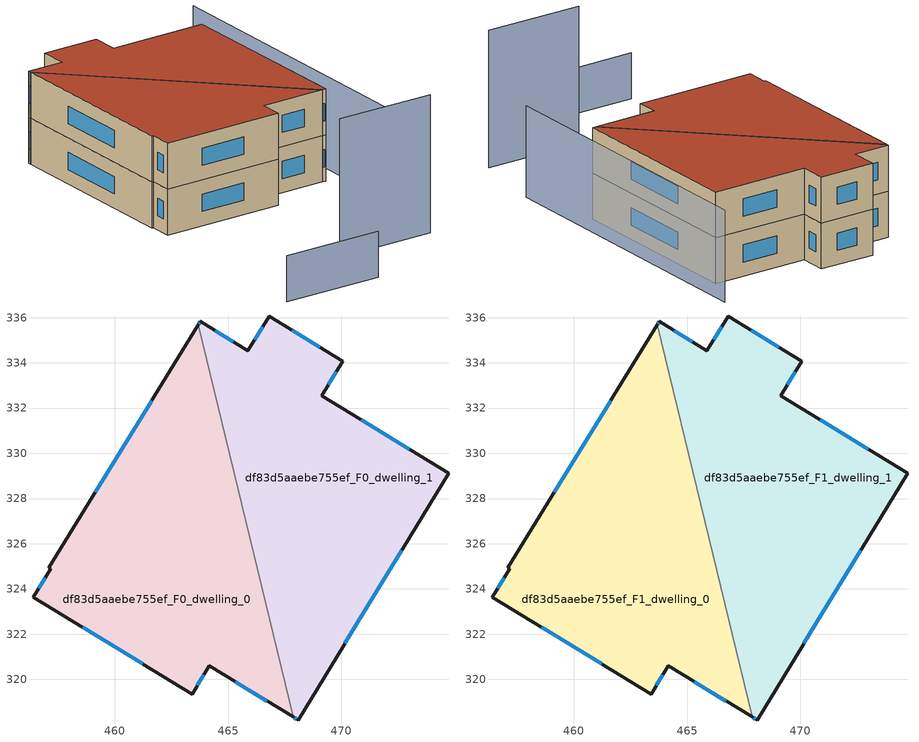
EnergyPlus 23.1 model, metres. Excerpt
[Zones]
df83d5aaebe755ef_F0_dwelling_0
 floor ground (EU_floor_Construction): 463.68,335.68 467.88,318.34 464.17,320.6 463.41,319.35 456.39,323.64 457.15,324.89 457.07,324.94 z0
 wall outside (EU_wall_Construction): 463.68,335.68 457.07,324.94 457.15,324.89 456.39,323.64 463.41,319.35 464.17,320.6 467.88,318.34 z0:3
 wall to df83d5aaebe755ef_F0_dwelling_1 (EU_wall_Construction): 467.88,318.34 463.68,335.68 z0:3
 window (EU_Window_Construction): 461.62,332.33 459.13,328.29 / 465.33,319.9 466.72,319.04 / 463.65,319.74 463.93,320.21 / 458.57,322.3 461.22,320.69 / 456.91,324.5 456.62,324.03 z0.93:2.07
df83d5aaebe755ef_F0_dwelling_1
 floor ground (EU_floor_Construction): 470.08,334.08 469.15,332.55 474.76,329.12 468.1,318.21 467.88,318.34 463.68,335.68 463.77,335.83 465.88,334.54 466.82,336.07 z0
 wall outside (EU_wall_Construction): 467.88,318.34 468.1,318.21 474.76,329.12 469.15,332.55 470.08,334.08 466.82,336.07 465.88,334.54 463.77,335.83 463.68,335.68 z0:3
 window (EU_Window_Construction): 463.74,335.78 463.71,335.73 / 465.23,334.94 464.43,335.43 / 466.53,335.59 466.17,335.02 / 469.07,334.7 467.84,335.45 / 469.44,333.02 469.79,333.6 / 473.01,330.19 470.9,331.48 / 470.17,321.61 472.68,325.72 / 467.94,318.3 468.03,318.25 z0.93:2.07
df83d5aaebe755ef_F1_dwelling_0
 floor to df83d5aaebe755ef_F0_dwelling_0 (EU_floor_Construction): 463.68,335.68 467.88,318.34 464.17,320.6 463.41,319.35 456.39,323.64 457.15,324.89 457.07,324.94 z3
 wall outside (EU_wall_Construction): 463.68,335.68 457.07,324.94 457.15,324.89 456.39,323.64 463.41,319.35 464.17,320.6 467.88,318.34 z3:6
 wall to df83d5aaebe755ef_F1_dwelling_1 (EU_wall_Construction): 467.88,318.34 463.68,335.68 z3:6
 window (EU_Window_Construction): 461.62,332.33 459.13,328.29 / 465.33,319.9 466.72,319.04 / 463.65,319.74 463.93,320.21 / 458.57,322.3 461.22,320.69 / 456.91,324.5 456.62,324.03 z3.93:5.07
 roof outside (EU_roof_Construction): 467.88,318.34 463.68,335.68 457.07,324.94 457.15,324.89 456.39,323.64 463.41,319.35 464.17,320.6 z6
df83d5aaebe755ef_F1_dwelling_1
 floor to df83d5aaebe755ef_F0_dwelling_1 (EU_floor_Construction): 470.08,334.08 469.15,332.55 474.76,329.12 468.1,318.21 467.88,318.34 463.68,335.68 463.77,335.83 465.88,334.54 466.82,336.07 z3
 wall outside (EU_wall_Construction): 467.88,318.34 468.1,318.21 474.76,329.12 469.15,332.55 470.08,334.08 466.82,336.07 465.88,334.54 463.77,335.83 463.68,335.68 z3:6
 window (EU_Window_Construction): 463.74,335.78 463.71,335.73 / 465.23,334.94 464.43,335.43 / 466.53,335.59 466.17,335.02 / 469.07,334.7 467.84,335.45 / 469.44,333.02 469.79,333.6 / 473.01,330.19 470.9,331.48 / 470.17,321.61 472.68,325.72 / 467.94,318.3 468.03,318.25 z3.93:5.07
 roof outside (EU_roof_Construction): 468.1,318.21 474.76,329.12 469.15,332.55 470.08,334.08 466.82,336.07 465.88,334.54 463.77,335.83 463.68,335.68 467.88,318.34 z6
shading: 457.18,312.7 462.89,309.18 z0:9; 449.3,312.85 455.08,309.29 z0:3; 466.4,313.13 477.26,330.75 z0:6
[Building]
EU S2 Campaign: North Axis=0; Terrain=City; Solar Distribution=FullExterior
[Site:Location]
Montreal-Trudeau.Intl.AP: Latitude=45.4667; Longitude=-73.75; Time Zone=-5; Elevation=36
[SizingPeriod:WeatherFileDays]
AnnualSizingPeriod: Begin Month=1; Begin Day of Month=1; End Month=12; End Day of Month=31; Day of Week for Start Day=Monday; Use Weather File Daylight Saving Period=No; Use Weather File Rain and Snow Indicators=No
[MATERIAL]
EU_InternalMass_Material: Roughness=MediumRough; Thickness=0.1; Conductivity=1; Density=1800; Specific Heat=900; Thermal Absorptance=0.9; Solar Absorptance=0.7; Visible Absorptance=0.7
[MATERIAL:NOMASS] Roughness=MediumRough; Thermal Absorptance=0.9; Solar Absorptance=0.7; Visible Absorptance=0.7
Name | Thermal Resistance
EU_wall_NoMass; EU_floor_NoMass | 1.36485
EU_roof_NoMass | 2.55992
[WINDOWMATERIAL:SIMPLEGLAZINGSYSTEM]
EU_Window_SimpleGlazing: UFactor=3.92339; Solar Heat Gain Coefficient=0.8; Visible Transmittance=0.8
[CONSTRUCTION]
EU_wall_Construction: EU_wall_NoMass
EU_roof_Construction: EU_roof_NoMass
EU_floor_Construction: EU_floor_NoMass
EU_Window_Construction: EU_Window_SimpleGlazing
EU_InternalMass_Construction: EU_InternalMass_Material
[ZONE] Type=1; Multiplier=1; Ceiling Height=autocalculate; Floor Area=autocalculate; Part of Total Floor Area=Yes
Name | Volume
df83d5aaebe755ef_F0_dwelling_0; df83d5aaebe755ef_F1_dwelling_0 | 275.793
df83d5aaebe755ef_F0_dwelling_1 | 275.799
df83d5aaebe755ef_F1_dwelling_1 | 275.798
[INTERNALMASS] Construction=EU_InternalMass_Construction
Name | Zone or ZoneList | Surface Area
df83d5aaebe755ef_F0_dwelling_0_EU_InternalMass | df83d5aaebe755ef_F0_dwelling_0 | 91.9308
df83d5aaebe755ef_F0_dwelling_1_EU_InternalMass | df83d5aaebe755ef_F0_dwelling_1 | 91.933
df83d5aaebe755ef_F1_dwelling_0_EU_InternalMass | df83d5aaebe755ef_F1_dwelling_0 | 91.9308
df83d5aaebe755ef_F1_dwelling_1_EU_InternalMass | df83d5aaebe755ef_F1_dwelling_1 | 91.933
[OTHEREQUIPMENT] Fuel Type=Electricity; Design Level Calculation Method=Watts/Area; Power per Zone Floor Area=1; Fraction Latent=0; Fraction Radiant=0; Fraction Lost=0; Carbon Dioxide Generation Rate=0; EndUse Subcategory=EU_Step8_InternalGains
Name | Zone or ZoneList or Space or SpaceList | Schedule
EU_Step8_InternalGain_df83d5aaebe755ef_F0_dwelling_0_f000 | df83d5aaebe755ef_F0_dwelling_0 | EU_Step8_GainSchedule_df83d5aaebe755ef_F0_dwelling_0_f000
EU_Step8_InternalGain_df83d5aaebe755ef_F0_dwelling_1_f000 | df83d5aaebe755ef_F0_dwelling_1 | EU_Step8_GainSchedule_df83d5aaebe755ef_F0_dwelling_1_f000
EU_Step8_InternalGain_df83d5aaebe755ef_F1_dwelling_0_f000 | df83d5aaebe755ef_F1_dwelling_0 | EU_Step8_GainSchedule_df83d5aaebe755ef_F1_dwelling_0_f000
EU_Step8_InternalGain_df83d5aaebe755ef_F1_dwelling_1_f000 | df83d5aaebe755ef_F1_dwelling_1 | EU_Step8_GainSchedule_df83d5aaebe755ef_F1_dwelling_1_f000
[ZONEVENTILATION:DESIGNFLOWRATE] Schedule=EU_AlwaysOn; Design Flow Rate Calculation Method=AirChanges/Hour; Air Changes per Hour=0.860309; Ventilation Type=Natural; Fan Pressure Rise=0; Fan Total Efficiency=1; Constant Term Coefficient=1; Temperature Term Coefficient=0; Velocity Term Coefficient=0; Velocity Squared Term Coefficient=0; Minimum Indoor Temperature=-100; Maximum Indoor Temperature=100; Delta Temperature=-100; Minimum Outdoor Temperature=-100; Maximum Outdoor Temperature=100; Maximum Wind Speed=40
Name | Zone or ZoneList or Space or SpaceList
EU_ConstantAir_df83d5aaebe755ef_F0_dwelling_0 | df83d5aaebe755ef_F0_dwelling_0
EU_ConstantAir_df83d5aaebe755ef_F0_dwelling_1 | df83d5aaebe755ef_F0_dwelling_1
EU_ConstantAir_df83d5aaebe755ef_F1_dwelling_0 | df83d5aaebe755ef_F1_dwelling_0
EU_ConstantAir_df83d5aaebe755ef_F1_dwelling_1 | df83d5aaebe755ef_F1_dwelling_1
[HVACTEMPLATE:THERMOSTAT] Constant Heating Setpoint=20; Constant Cooling Setpoint=50
EU_HeatOnly_df83d5aaebe755ef_F0_dwelling_0; EU_HeatOnly_df83d5aaebe755ef_F0_dwelling_1; EU_HeatOnly_df83d5aaebe755ef_F1_dwelling_0; EU_HeatOnly_df83d5aaebe755ef_F1_dwelling_1
[HVACTEMPLATE:ZONE:IDEALLOADSAIRSYSTEM] System Availability Schedule=EU_AlwaysOn; Maximum Heating Supply Air Temperature=50; Minimum Cooling Supply Air Temperature=13; Maximum Heating Supply Air Humidity Ratio=0.0156; Minimum Cooling Supply Air Humidity Ratio=0.0077; Heating Limit=NoLimit; Cooling Limit=NoLimit; Heating Availability Schedule=EU_AlwaysOn; Cooling Availability Schedule=EU_CoolingOff; Dehumidification Control Type=ConstantSensibleHeatRatio; Cooling Sensible Heat Ratio=0.7; Dehumidification Setpoint=60; Humidification Control Type=None; Humidification Setpoint=30; Outdoor Air Method=None; Outdoor Air Flow Rate per Person=0.00944; Outdoor Air Flow Rate per Zone Floor Area=0; Outdoor Air Flow Rate per Zone=0; Demand Controlled Ventilation Type=None; Outdoor Air Economizer Type=NoEconomizer; Heat Recovery Type=None; Sensible Heat Recovery Effectiveness=0.7; Latent Heat Recovery Effectiveness=0.65
Name | Template Thermostat
df83d5aaebe755ef_F0_dwelling_0 | EU_HeatOnly_df83d5aaebe755ef_F0_dwelling_0
df83d5aaebe755ef_F0_dwelling_1 | EU_HeatOnly_df83d5aaebe755ef_F0_dwelling_1
df83d5aaebe755ef_F1_dwelling_0 | EU_HeatOnly_df83d5aaebe755ef_F1_dwelling_0
df83d5aaebe755ef_F1_dwelling_1 | EU_HeatOnly_df83d5aaebe755ef_F1_dwelling_1
[SIZING:ZONE] Zone Cooling Design Supply Air Temperature Input Method=SupplyAirTemperature; Zone Cooling Design Supply Air Temperature=13; Zone Heating Design Supply Air Temperature Input Method=SupplyAirTemperature; Zone Heating Design Supply Air Temperature=50; Zone Cooling Design Supply Air Humidity Ratio=0.008; Zone Heating Design Supply Air Humidity Ratio=0.008; Cooling Design Air Flow Method=DesignDay; Cooling Design Air Flow Rate=0; Cooling Minimum Air Flow per Zone Floor Area=0.000762; Cooling Minimum Air Flow=0; Cooling Minimum Air Flow Fraction=0.2; Heating Design Air Flow Method=DesignDay; Heating Design Air Flow Rate=0; Heating Maximum Air Flow per Zone Floor Area=0.002032; Heating Maximum Air Flow=0.141576; Heating Maximum Air Flow Fraction=0.3; Account for Dedicated Outdoor Air System=No; Dedicated Outdoor Air System Control Strategy=NeutralSupplyAir; Dedicated Outdoor Air Low Setpoint Temperature for Design=autosize; Dedicated Outdoor Air High Setpoint Temperature for Design=autosize; Zone Load Sizing Method=Sensible Load Only No Latent Load; Zone Latent Cooling Design Supply Air Humidity Ratio Input Method=HumidityRatioDifference; Zone Cooling Design Supply Air Humidity Ratio Difference=0.005; Zone Latent Heating Design Supply Air Humidity Ratio Input Method=HumidityRatioDifference; Zone Humidification Design Supply Air Humidity Ratio Difference=0.005
df83d5aaebe755ef_F0_dwelling_0; df83d5aaebe755ef_F0_dwelling_1; df83d5aaebe755ef_F1_dwelling_0; df83d5aaebe755ef_F1_dwelling_1
[SCHEDULE:CONSTANT]
Name | Hourly Value
EU_AlwaysOn | 1
EU_CoolingOff | 0
[SCHEDULE:FILE] Column Number=1; Rows to Skip at Top=0; Number of Hours of Data=8760; Column Separator=Comma; Interpolate to Timestep=No; Minutes per Item=60; Adjust Schedule for Daylight Savings=Yes
Name | File
EU_Step8_GainSchedule_df83d5aaebe755ef_F0_dwelling_0_f000 | ../../schedules/df83d5aaebe755ef/df83d5aaebe755ef_F0_dwelling_0_f000_gain.csv
EU_Step8_GainSchedule_df83d5aaebe755ef_F0_dwelling_1_f000 | ../../schedules/df83d5aaebe755ef/df83d5aaebe755ef_F0_dwelling_1_f000_gain.csv
EU_Step8_GainSchedule_df83d5aaebe755ef_F1_dwelling_0_f000 | ../../schedules/df83d5aaebe755ef/df83d5aaebe755ef_F1_dwelling_0_f000_gain.csv
EU_Step8_GainSchedule_df83d5aaebe755ef_F1_dwelling_1_f000 | ../../schedules/df83d5aaebe755ef/df83d5aaebe755ef_F1_dwelling_1_f000_gain.csv
